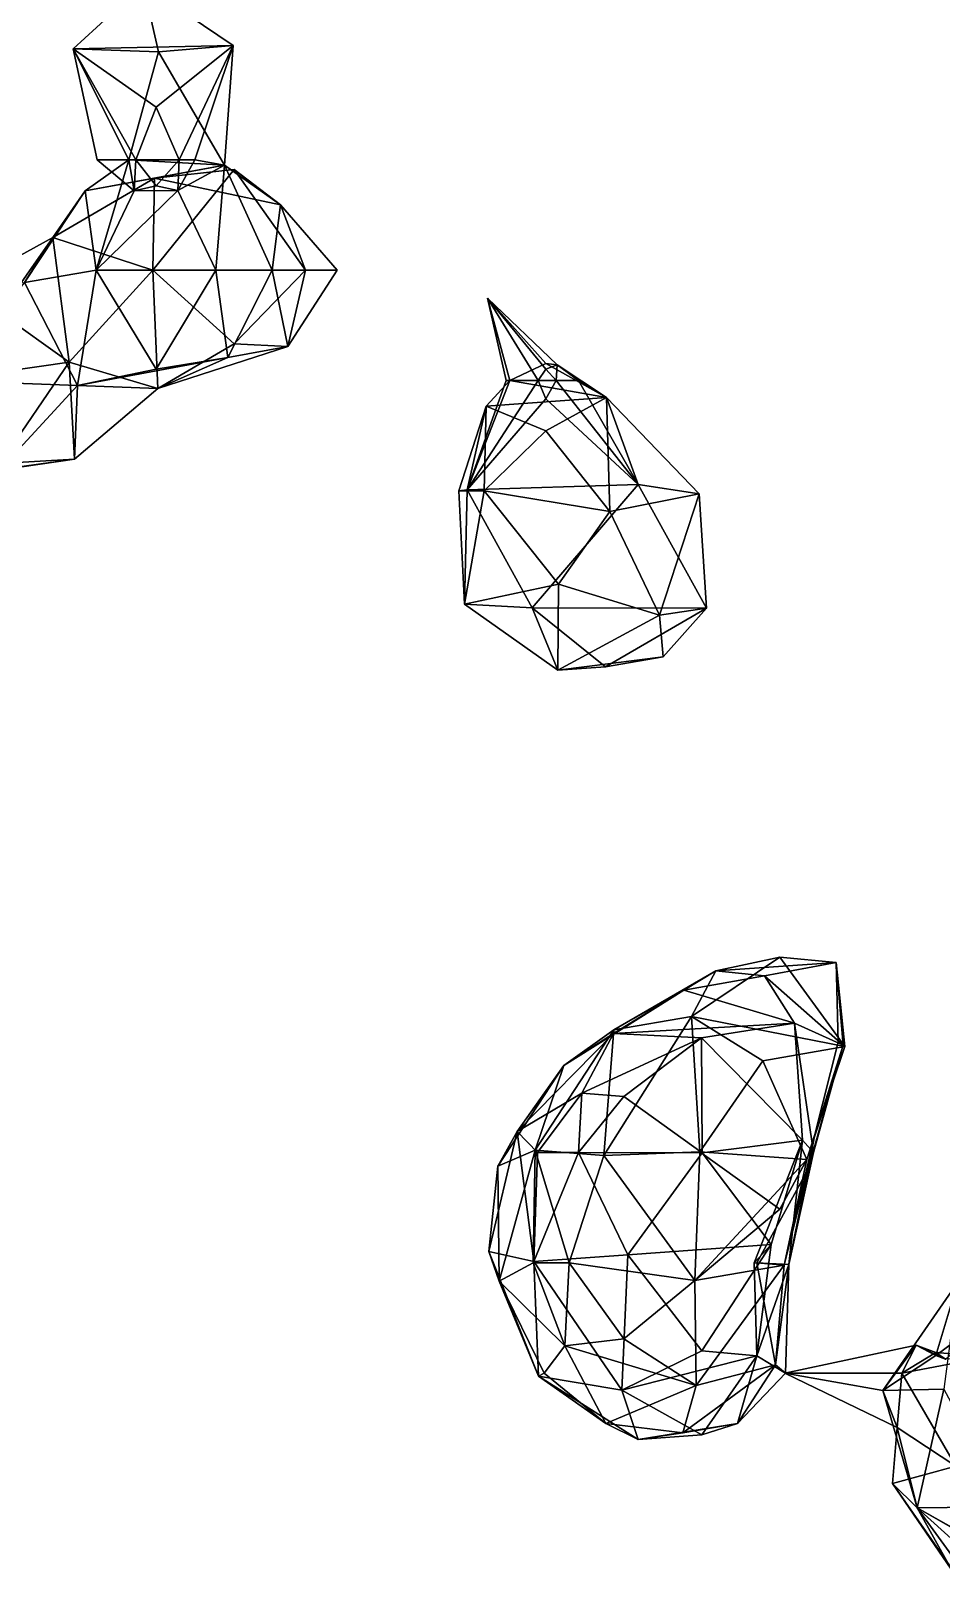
# Model space of a CAD drawing. Extents: x 290095 to 295679, y 4553756 to 4561441.
# Drawn here: x 293579.2 to 293726.3, y 4558625.6 to 4558874.3 of the extents above; entities that cross this region are included whole.
import ezdxf

# ---------------------------------------------------------------- set-up
doc = ezdxf.new("R2010")
doc.units = 0
doc.layers.add('Au_ppm_Pref_-_0_5', color=7, linetype='CONTINUOUS')

msp = doc.modelspace()

# ---------------------------------------------------------------- linework, layer by layer
at = {"layer": 'Au_ppm_Pref_-_0_5'}
for points in [[(293597.3, 4558881.81, 1902.02), (293599.8, 4558870.95, 1906.87), (293585.98, 4558871.42, 1900.47)], [(293585.98, 4558871.42, 1900.47), (293611.87, 4558871.95, 1900.63), (293597.3, 4558881.81, 1902.02)], [(293599.8, 4558870.95, 1906.87), (293597.3, 4558881.81, 1902.02), (293611.87, 4558871.95, 1900.63)], [(293599.4, 4558862.01, 1897.74), (293611.87, 4558871.95, 1900.63), (293585.98, 4558871.42, 1900.47)], [(293594.97, 4558853.47, 1902.67), (293585.98, 4558871.42, 1900.47), (293599.8, 4558870.95, 1906.87)], [(293594.97, 4558853.47, 1902.67), (293589.88, 4558853.47, 1900.58), (293585.98, 4558871.42, 1900.47)], [(293596.13, 4558853.47, 1899.04), (293599.4, 4558862.01, 1897.74), (293585.98, 4558871.42, 1900.47)], [(293589.88, 4558853.47, 1900.58), (293596.13, 4558853.47, 1899.04), (293585.98, 4558871.42, 1900.47)], [(293599.4, 4558862.01, 1897.74), (293603.14, 4558853.47, 1898.82), (293611.87, 4558871.95, 1900.63)], [(293610.48, 4558852.61, 1906.09), (293599.8, 4558870.95, 1906.87), (293611.87, 4558871.95, 1900.63)], [(293603.14, 4558853.47, 1898.82), (293605.68, 4558853.47, 1900.58), (293611.87, 4558871.95, 1900.63)], [(293605.68, 4558853.47, 1900.58), (293610.48, 4558852.61, 1906.09), (293611.87, 4558871.95, 1900.63)], [(293610.48, 4558852.61, 1906.09), (293594.97, 4558853.47, 1902.67), (293599.8, 4558870.95, 1906.87)], [(293599.4, 4558862.01, 1897.74), (293596.13, 4558853.47, 1899.04), (293603.14, 4558853.47, 1898.82)], [(293594.97, 4558853.47, 1902.67), (293587.92, 4558848.51, 1907.65), (293589.72, 4558835.65, 1901.96)], [(293587.92, 4558848.51, 1907.65), (293594.97, 4558853.47, 1902.67), (293610.48, 4558852.61, 1906.09)], [(293587.92, 4558848.51, 1907.65), (293610.48, 4558852.61, 1906.09), (293599.15, 4558850.52, 1912.27)], [(293594.97, 4558853.47, 1902.67), (293589.72, 4558835.65, 1901.96), (293595.87, 4558848.47, 1900.58)], [(293595.87, 4558848.47, 1900.58), (293589.88, 4558853.47, 1900.58), (293594.97, 4558853.47, 1902.67)], [(293589.88, 4558853.47, 1900.58), (293595.87, 4558848.47, 1900.58), (293596.13, 4558853.47, 1899.04)], [(293595.87, 4558848.47, 1900.58), (293599.4, 4558849.3, 1899.2), (293596.13, 4558853.47, 1899.04)], [(293603.14, 4558853.47, 1898.82), (293596.13, 4558853.47, 1899.04), (293599.4, 4558849.3, 1899.2)], [(293599.15, 4558850.52, 1912.27), (293612, 4558851.91, 1917.88), (293598.9, 4558835.65, 1916.54)], [(293623.55, 4558835.65, 1917.91), (293598.9, 4558835.65, 1916.54), (293612, 4558851.91, 1917.88)], [(293619.48, 4558846.22, 1912.46), (293599.15, 4558850.52, 1912.27), (293610.48, 4558852.61, 1906.09)], [(293599.15, 4558850.52, 1912.27), (293619.48, 4558846.22, 1912.46), (293612, 4558851.91, 1917.88)], [(293602.89, 4558848.53, 1900.58), (293603.14, 4558853.47, 1898.82), (293599.4, 4558849.3, 1899.2)], [(293605.68, 4558853.47, 1900.58), (293602.89, 4558848.53, 1900.58), (293610.48, 4558852.61, 1906.09)], [(293602.89, 4558848.53, 1900.58), (293605.68, 4558853.47, 1900.58), (293603.14, 4558853.47, 1898.82)], [(293610.48, 4558852.61, 1906.09), (293602.89, 4558848.53, 1900.58), (293609.04, 4558835.65, 1901.98)], [(293618.14, 4558835.65, 1907.84), (293610.48, 4558852.61, 1906.09), (293609.04, 4558835.65, 1901.98)], [(293618.14, 4558835.65, 1907.84), (293619.48, 4558846.22, 1912.46), (293610.48, 4558852.61, 1906.09)], [(293619.48, 4558846.22, 1912.46), (293623.55, 4558835.65, 1917.91), (293612, 4558851.91, 1917.88)], [(293587.92, 4558848.51, 1907.65), (293599.15, 4558850.52, 1912.27), (293582.72, 4558840.97, 1914.21)], [(293599.15, 4558850.52, 1912.27), (293598.9, 4558835.65, 1916.54), (293582.72, 4558840.97, 1914.21)], [(293595.87, 4558848.47, 1900.58), (293602.89, 4558848.53, 1900.58), (293599.4, 4558849.3, 1899.2)], [(293587.92, 4558848.51, 1907.65), (293578.13, 4558833.66, 1908.11), (293589.72, 4558835.65, 1901.96)], [(293587.92, 4558848.51, 1907.65), (293582.72, 4558840.97, 1914.21), (293578.13, 4558833.66, 1908.11)], [(293602.89, 4558848.53, 1900.58), (293595.87, 4558848.47, 1900.58), (293589.72, 4558835.65, 1901.96)], [(293602.89, 4558848.53, 1900.58), (293589.72, 4558835.65, 1901.96), (293609.04, 4558835.65, 1901.98)], [(293618.14, 4558835.65, 1907.84), (293628.65, 4558835.65, 1912.46), (293619.48, 4558846.22, 1912.46)], [(293619.48, 4558846.22, 1912.46), (293628.65, 4558835.65, 1912.46), (293623.55, 4558835.65, 1917.91)], [(293578.13, 4558833.66, 1908.11), (293582.72, 4558840.97, 1914.21), (293568.49, 4558833.12, 1912.46)], [(293568.49, 4558833.12, 1912.46), (293582.72, 4558840.97, 1914.21), (293574.2, 4558828.75, 1916.1)], [(293574.2, 4558828.75, 1916.1), (293582.72, 4558840.97, 1914.21), (293585.38, 4558820.8, 1916.74)], [(293585.38, 4558820.8, 1916.74), (293582.72, 4558840.97, 1914.21), (293598.9, 4558835.65, 1916.54)], [(293589.72, 4558835.65, 1901.96), (293578.13, 4558833.66, 1908.11), (293586.69, 4558817.06, 1905.84)], [(293598.9, 4558835.65, 1916.54), (293599.69, 4558816.56, 1912.67), (293585.38, 4558820.8, 1916.74)], [(293599.4, 4558819.67, 1901.2), (293589.72, 4558835.65, 1901.96), (293586.69, 4558817.06, 1905.84)], [(293609.04, 4558835.65, 1901.98), (293589.72, 4558835.65, 1901.96), (293599.4, 4558819.67, 1901.2)], [(293612, 4558823.76, 1916.43), (293599.69, 4558816.56, 1912.67), (293598.9, 4558835.65, 1916.54)], [(293612, 4558823.76, 1916.43), (293598.9, 4558835.65, 1916.54), (293623.55, 4558835.65, 1917.91)], [(293611.02, 4558821.56, 1907.31), (293609.04, 4558835.65, 1901.98), (293599.4, 4558819.67, 1901.2)], [(293618.14, 4558835.65, 1907.84), (293609.04, 4558835.65, 1901.98), (293611.02, 4558821.56, 1907.31)], [(293618.14, 4558835.65, 1907.84), (293611.02, 4558821.56, 1907.31), (293620.7, 4558823.35, 1912.46)], [(293620.7, 4558823.35, 1912.46), (293612, 4558823.76, 1916.43), (293623.55, 4558835.65, 1917.91)], [(293618.14, 4558835.65, 1907.84), (293620.7, 4558823.35, 1912.46), (293628.65, 4558835.65, 1912.46)], [(293628.65, 4558835.65, 1912.46), (293620.7, 4558823.35, 1912.46), (293623.55, 4558835.65, 1917.91)], [(293578.13, 4558833.66, 1908.11), (293564.89, 4558817.83, 1908.07), (293586.69, 4558817.06, 1905.84)], [(293661.16, 4558817.83, 1918.99), (293652.98, 4558831.16, 1918.4), (293662.4, 4558819.67, 1919.01)], [(293661.16, 4558817.83, 1918.99), (293655.96, 4558817.83, 1918.4), (293652.98, 4558831.16, 1918.4)], [(293652.98, 4558831.16, 1918.4), (293664.2, 4558820.38, 1918.4), (293662.4, 4558819.67, 1919.01)], [(293652.98, 4558831.16, 1918.4), (293656.55, 4558817.83, 1915.65), (293662.4, 4558820.57, 1917.49)], [(293652.98, 4558831.16, 1918.4), (293655.96, 4558817.83, 1918.4), (293656.55, 4558817.83, 1915.65)], [(293664.2, 4558820.38, 1918.4), (293652.98, 4558831.16, 1918.4), (293662.4, 4558820.57, 1917.49)], [(293585.38, 4558820.8, 1916.74), (293564.78, 4558817.83, 1916.91), (293574.2, 4558828.75, 1916.1)], [(293599.69, 4558816.56, 1912.67), (293611.02, 4558821.56, 1907.31), (293586.69, 4558817.06, 1905.84)], [(293611.02, 4558821.56, 1907.31), (293599.4, 4558819.67, 1901.2), (293586.69, 4558817.06, 1905.84)], [(293620.7, 4558823.35, 1912.46), (293599.69, 4558816.56, 1912.67), (293612, 4558823.76, 1916.43)], [(293611.02, 4558821.56, 1907.31), (293599.69, 4558816.56, 1912.67), (293620.7, 4558823.35, 1912.46)], [(293574.2, 4558804.45, 1916.92), (293564.78, 4558817.83, 1916.91), (293585.38, 4558820.8, 1916.74)], [(293586.19, 4558805.12, 1911.05), (293574.2, 4558804.45, 1916.92), (293585.38, 4558820.8, 1916.74)], [(293585.38, 4558820.8, 1916.74), (293599.69, 4558816.56, 1912.67), (293586.19, 4558805.12, 1911.05)], [(293672.21, 4558815.11, 1913.93), (293662.4, 4558820.57, 1917.49), (293656.55, 4558817.83, 1915.65)], [(293661.16, 4558817.83, 1918.99), (293662.4, 4558819.67, 1919.01), (293664.08, 4558817.83, 1919.19)], [(293672.21, 4558815.11, 1913.93), (293664.2, 4558820.38, 1918.4), (293662.4, 4558820.57, 1917.49)], [(293664.2, 4558820.38, 1918.4), (293664.08, 4558817.83, 1919.19), (293662.4, 4558819.67, 1919.01)], [(293667.65, 4558817.83, 1918.4), (293664.08, 4558817.83, 1919.19), (293664.2, 4558820.38, 1918.4)], [(293667.65, 4558817.83, 1918.4), (293664.2, 4558820.38, 1918.4), (293672.21, 4558815.11, 1913.93)], [(293574.2, 4558803.48, 1907.68), (293586.69, 4558817.06, 1905.84), (293564.89, 4558817.83, 1908.07)], [(293586.19, 4558805.12, 1911.05), (293586.69, 4558817.06, 1905.84), (293574.2, 4558803.48, 1907.68)], [(293586.19, 4558805.12, 1911.05), (293599.69, 4558816.56, 1912.67), (293586.69, 4558817.06, 1905.84)], [(293652.72, 4558813.7, 1912.46), (293656.55, 4558817.83, 1915.65), (293649.66, 4558800.17, 1918.37)], [(293662.4, 4558814.86, 1919.39), (293649.66, 4558800.17, 1918.37), (293661.16, 4558817.83, 1918.99)], [(293661.16, 4558817.83, 1918.99), (293649.66, 4558800.17, 1918.37), (293655.96, 4558817.83, 1918.4)], [(293655.96, 4558817.83, 1918.4), (293649.66, 4558800.17, 1918.37), (293656.55, 4558817.83, 1915.65)], [(293672.21, 4558815.11, 1913.93), (293656.55, 4558817.83, 1915.65), (293652.72, 4558813.7, 1912.46)], [(293662.4, 4558814.86, 1919.39), (293661.16, 4558817.83, 1918.99), (293664.08, 4558817.83, 1919.19)], [(293664.08, 4558817.83, 1919.19), (293677.32, 4558801.02, 1919.63), (293662.4, 4558814.86, 1919.39)], [(293667.65, 4558817.83, 1918.4), (293677.32, 4558801.02, 1919.63), (293664.08, 4558817.83, 1919.19)], [(293672.21, 4558815.11, 1913.93), (293677.32, 4558801.02, 1919.63), (293667.65, 4558817.83, 1918.4)], [(293677.32, 4558801.02, 1919.63), (293649.66, 4558800.17, 1918.37), (293662.4, 4558814.86, 1919.39)], [(293672.21, 4558815.11, 1913.93), (293652.72, 4558813.7, 1912.46), (293662.4, 4558809.72, 1909.23)], [(293672.71, 4558796.67, 1908.72), (293672.21, 4558815.11, 1913.93), (293662.4, 4558809.72, 1909.23)], [(293672.71, 4558796.67, 1908.72), (293687.14, 4558799.52, 1912.65), (293672.21, 4558815.11, 1913.93)], [(293687.14, 4558799.52, 1912.65), (293677.32, 4558801.02, 1919.63), (293672.21, 4558815.11, 1913.93)], [(293648.33, 4558800.01, 1912.46), (293652.72, 4558813.7, 1912.46), (293649.66, 4558800.17, 1918.37)], [(293652.72, 4558813.7, 1912.46), (293648.33, 4558800.01, 1912.46), (293652.44, 4558800.01, 1907.77)], [(293652.72, 4558813.7, 1912.46), (293652.44, 4558800.01, 1907.77), (293662.4, 4558809.72, 1909.23)], [(293672.71, 4558796.67, 1908.72), (293662.4, 4558809.72, 1909.23), (293652.44, 4558800.01, 1907.77)], [(293574.2, 4558803.48, 1907.68), (293562.83, 4558801.75, 1912.46), (293586.19, 4558805.12, 1911.05)], [(293586.19, 4558805.12, 1911.05), (293562.83, 4558801.75, 1912.46), (293574.2, 4558804.45, 1916.92)], [(293649.24, 4558781.7, 1911.97), (293648.33, 4558800.01, 1912.46), (293649.66, 4558800.17, 1918.37)], [(293648.33, 4558800.01, 1912.46), (293649.24, 4558781.7, 1911.97), (293652.44, 4558800.01, 1907.77)], [(293649.24, 4558781.7, 1911.97), (293649.66, 4558800.17, 1918.37), (293660.2, 4558781.11, 1919.49)], [(293652.44, 4558800.01, 1907.77), (293649.24, 4558781.7, 1911.97), (293664.41, 4558784.94, 1908.39)], [(293677.32, 4558801.02, 1919.63), (293660.2, 4558781.11, 1919.49), (293649.66, 4558800.17, 1918.37)], [(293672.71, 4558796.67, 1908.72), (293652.44, 4558800.01, 1907.77), (293664.41, 4558784.94, 1908.39)], [(293677.32, 4558801.02, 1919.63), (293688.34, 4558781.06, 1918.52), (293660.2, 4558781.11, 1919.49)], [(293687.14, 4558799.52, 1912.65), (293672.71, 4558796.67, 1908.72), (293680.78, 4558779.93, 1910.93)], [(293687.14, 4558799.52, 1912.65), (293688.34, 4558781.06, 1918.52), (293677.32, 4558801.02, 1919.63)], [(293680.78, 4558779.93, 1910.93), (293688.34, 4558781.06, 1918.52), (293687.14, 4558799.52, 1912.65)], [(293672.71, 4558796.67, 1908.72), (293664.41, 4558784.94, 1908.39), (293680.78, 4558779.93, 1910.93)], [(293664.35, 4558771.05, 1913.77), (293664.41, 4558784.94, 1908.39), (293649.24, 4558781.7, 1911.97)], [(293664.35, 4558771.05, 1913.77), (293680.78, 4558779.93, 1910.93), (293664.41, 4558784.94, 1908.39)], [(293664.35, 4558771.05, 1913.77), (293649.24, 4558781.7, 1911.97), (293660.2, 4558781.11, 1919.49)], [(293664.35, 4558771.05, 1913.77), (293660.2, 4558781.11, 1919.49), (293672.02, 4558771.6, 1917.4)], [(293660.2, 4558781.11, 1919.49), (293688.34, 4558781.06, 1918.52), (293672.02, 4558771.6, 1917.4)], [(293664.35, 4558771.05, 1913.77), (293681.35, 4558773.21, 1912.46), (293680.78, 4558779.93, 1910.93)], [(293681.35, 4558773.21, 1912.46), (293672.02, 4558771.6, 1917.4), (293688.34, 4558781.06, 1918.52)], [(293680.78, 4558779.93, 1910.93), (293681.35, 4558773.21, 1912.46), (293688.34, 4558781.06, 1918.52)], [(293664.35, 4558771.05, 1913.77), (293672.02, 4558771.6, 1917.4), (293681.35, 4558773.21, 1912.46)], [(293700.2, 4558724.69, 1860.36), (293689.86, 4558722.44, 1865.98), (293685.95, 4558715.08, 1858.69)], [(293710.71, 4558710.24, 1859.11), (293700.2, 4558724.69, 1860.36), (293685.95, 4558715.08, 1858.69)], [(293709.3, 4558723.79, 1864.95), (293689.86, 4558722.44, 1865.98), (293700.2, 4558724.69, 1860.36)], [(293709.3, 4558723.79, 1864.95), (293700.2, 4558724.69, 1860.36), (293710.71, 4558710.24, 1859.11)], [(293689.86, 4558722.44, 1865.98), (293673.36, 4558712.92, 1864.98), (293685.95, 4558715.08, 1858.69)], [(293689.86, 4558722.44, 1865.98), (293684.7, 4558719.35, 1872.33), (293673.36, 4558712.92, 1864.98)], [(293697.72, 4558721.63, 1869.69), (293684.7, 4558719.35, 1872.33), (293689.86, 4558722.44, 1865.98)], [(293689.86, 4558722.44, 1865.98), (293709.3, 4558723.79, 1864.95), (293697.72, 4558721.63, 1869.69)], [(293710.46, 4558710.44, 1870.97), (293697.72, 4558721.63, 1869.69), (293709.3, 4558723.79, 1864.95)], [(293710.46, 4558710.44, 1870.97), (293709.3, 4558723.79, 1864.95), (293709.64, 4558710.92, 1864.95)], [(293709.64, 4558710.92, 1864.95), (293709.3, 4558723.79, 1864.95), (293710.71, 4558710.24, 1859.11)], [(293665.3, 4558707.19, 1871.76), (293684.7, 4558719.35, 1872.33), (293673.3, 4558712.32, 1876.73)], [(293684.7, 4558719.35, 1872.33), (293665.3, 4558707.19, 1871.76), (293673.36, 4558712.92, 1864.98)], [(293702.55, 4558713.98, 1877.1), (293673.3, 4558712.32, 1876.73), (293684.7, 4558719.35, 1872.33)], [(293697.72, 4558721.63, 1869.69), (293702.55, 4558713.98, 1877.1), (293684.7, 4558719.35, 1872.33)], [(293710.46, 4558710.44, 1870.97), (293702.55, 4558713.98, 1877.1), (293697.72, 4558721.63, 1869.69)], [(293671.78, 4558692.63, 1858.02), (293685.95, 4558715.08, 1858.69), (293673.36, 4558712.92, 1864.98)], [(293685.95, 4558715.08, 1858.69), (293671.78, 4558692.63, 1858.02), (293687.25, 4558693.19, 1854.97)], [(293710.71, 4558710.24, 1859.11), (293685.95, 4558715.08, 1858.69), (293697.46, 4558707.94, 1855.35)], [(293697.46, 4558707.94, 1855.35), (293685.95, 4558715.08, 1858.69), (293687.25, 4558693.19, 1854.97)], [(293668.22, 4558702.69, 1882.77), (293657.77, 4558696.51, 1878.1), (293673.3, 4558712.32, 1876.73)], [(293657.77, 4558696.51, 1878.1), (293665.3, 4558707.19, 1871.76), (293673.3, 4558712.32, 1876.73)], [(293660.65, 4558693.46, 1864.9), (293673.36, 4558712.92, 1864.98), (293665.3, 4558707.19, 1871.76)], [(293660.65, 4558693.46, 1864.9), (293671.78, 4558692.63, 1858.02), (293673.36, 4558712.92, 1864.98)], [(293668.22, 4558702.69, 1882.77), (293673.3, 4558712.32, 1876.73), (293687.52, 4558711.61, 1882.94)], [(293702.55, 4558713.98, 1877.1), (293687.52, 4558711.61, 1882.94), (293673.3, 4558712.32, 1876.73)], [(293702.55, 4558713.98, 1877.1), (293703.87, 4558695.11, 1883.25), (293687.52, 4558711.61, 1882.94)], [(293705.62, 4558693.1, 1875.53), (293703.87, 4558695.11, 1883.25), (293702.55, 4558713.98, 1877.1)], [(293705.62, 4558693.1, 1875.53), (293702.55, 4558713.98, 1877.1), (293710.46, 4558710.44, 1870.97)], [(293675, 4558702.14, 1885.78), (293668.22, 4558702.69, 1882.77), (293687.52, 4558711.61, 1882.94)], [(293687.67, 4558693.04, 1888.86), (293675, 4558702.14, 1885.78), (293687.52, 4558711.61, 1882.94)], [(293703.87, 4558695.11, 1883.25), (293687.67, 4558693.04, 1888.86), (293687.52, 4558711.61, 1882.94)], [(293710.71, 4558710.24, 1859.11), (293697.46, 4558707.94, 1855.35), (293704.58, 4558691.96, 1858.76)], [(293704.58, 4558691.96, 1858.76), (293705.85, 4558696.02, 1865.75), (293710.71, 4558710.24, 1859.11)], [(293705.62, 4558693.1, 1875.53), (293710.46, 4558710.44, 1870.97), (293704.76, 4558690.39, 1870.89)], [(293710.46, 4558710.44, 1870.97), (293705.85, 4558696.02, 1865.75), (293704.76, 4558690.39, 1870.89)], [(293710.46, 4558710.44, 1870.97), (293709.64, 4558710.92, 1864.95), (293705.85, 4558696.02, 1865.75)], [(293705.85, 4558696.02, 1865.75), (293709.64, 4558710.92, 1864.95), (293710.71, 4558710.24, 1859.11)], [(293654.64, 4558690.92, 1871.72), (293665.3, 4558707.19, 1871.76), (293657.77, 4558696.51, 1878.1)], [(293654.64, 4558690.92, 1871.72), (293660.65, 4558693.46, 1864.9), (293665.3, 4558707.19, 1871.76)], [(293697.46, 4558707.94, 1855.35), (293687.25, 4558693.19, 1854.97), (293704.58, 4558691.96, 1858.76)], [(293668.22, 4558702.69, 1882.77), (293661.03, 4558693.1, 1882.77), (293657.77, 4558696.51, 1878.1)], [(293661.03, 4558693.1, 1882.77), (293668.22, 4558702.69, 1882.77), (293667.67, 4558693.1, 1886.22)], [(293668.22, 4558702.69, 1882.77), (293675, 4558702.14, 1885.78), (293667.67, 4558693.1, 1886.22)], [(293675, 4558702.14, 1885.78), (293687.67, 4558693.04, 1888.86), (293667.67, 4558693.1, 1886.22)], [(293653.18, 4558677.1, 1876.31), (293657.77, 4558696.51, 1878.1), (293660.42, 4558675.51, 1882.85)], [(293653.18, 4558677.1, 1876.31), (293654.64, 4558690.92, 1871.72), (293657.77, 4558696.51, 1878.1)], [(293660.42, 4558675.51, 1882.85), (293657.77, 4558696.51, 1878.1), (293661.03, 4558693.1, 1882.77)], [(293698.79, 4558678.22, 1887.06), (293687.67, 4558693.04, 1888.86), (293703.87, 4558695.11, 1883.25)], [(293701.64, 4558675.02, 1876.86), (293696.06, 4558675.29, 1882.77), (293703.87, 4558695.11, 1883.25)], [(293703.87, 4558695.11, 1883.25), (293696.06, 4558675.29, 1882.77), (293698.79, 4558678.22, 1887.06)], [(293704.76, 4558690.39, 1870.89), (293705.85, 4558696.02, 1865.75), (293700.88, 4558674.91, 1864.75)], [(293700.88, 4558674.91, 1864.75), (293705.85, 4558696.02, 1865.75), (293704.58, 4558691.96, 1858.76)], [(293701.64, 4558675.02, 1876.86), (293703.87, 4558695.11, 1883.25), (293705.62, 4558693.1, 1875.53)], [(293654.64, 4558690.92, 1871.72), (293654.87, 4558672.32, 1869.93), (293660.65, 4558693.46, 1864.9)], [(293660.32, 4558675.29, 1864.95), (293660.65, 4558693.46, 1864.9), (293654.87, 4558672.32, 1869.93)], [(293660.32, 4558675.29, 1864.95), (293666.13, 4558675.29, 1860.77), (293660.65, 4558693.46, 1864.9)], [(293675.64, 4558676.58, 1888.09), (293660.42, 4558675.51, 1882.85), (293667.67, 4558693.1, 1886.22)], [(293667.67, 4558693.1, 1886.22), (293660.42, 4558675.51, 1882.85), (293661.03, 4558693.1, 1882.77)], [(293666.13, 4558675.29, 1860.77), (293671.78, 4558692.63, 1858.02), (293660.65, 4558693.46, 1864.9)], [(293686.48, 4558672.4, 1858), (293671.78, 4558692.63, 1858.02), (293666.13, 4558675.29, 1860.77)], [(293667.67, 4558693.1, 1886.22), (293687.67, 4558693.04, 1888.86), (293675.64, 4558676.58, 1888.09)], [(293671.78, 4558692.63, 1858.02), (293686.48, 4558672.4, 1858), (293687.25, 4558693.19, 1854.97)], [(293687.67, 4558693.04, 1888.86), (293698.79, 4558678.22, 1887.06), (293675.64, 4558676.58, 1888.09)], [(293686.48, 4558672.4, 1858), (293700.2, 4558683.94, 1855.95), (293687.25, 4558693.19, 1854.97)], [(293704.58, 4558691.96, 1858.76), (293687.25, 4558693.19, 1854.97), (293700.2, 4558683.94, 1855.95)], [(293704.76, 4558690.39, 1870.89), (293701.64, 4558675.02, 1876.86), (293705.62, 4558693.1, 1875.53)], [(293654.87, 4558672.32, 1869.93), (293654.64, 4558690.92, 1871.72), (293653.18, 4558677.1, 1876.31)], [(293700.88, 4558674.91, 1864.75), (293704.58, 4558691.96, 1858.76), (293686.48, 4558672.4, 1858)], [(293704.58, 4558691.96, 1858.76), (293700.2, 4558683.94, 1855.95), (293686.48, 4558672.4, 1858)], [(293696.46, 4558675.29, 1870.89), (293701.64, 4558675.02, 1876.86), (293704.76, 4558690.39, 1870.89)], [(293704.76, 4558690.39, 1870.89), (293700.88, 4558674.91, 1864.75), (293696.46, 4558675.29, 1870.89)], [(293661.18, 4558656.99, 1876.78), (293653.18, 4558677.1, 1876.31), (293660.42, 4558675.51, 1882.85)], [(293653.18, 4558677.1, 1876.31), (293661.18, 4558656.99, 1876.78), (293654.87, 4558672.32, 1869.93)], [(293687.6, 4558661.04, 1887.52), (293675.64, 4558676.58, 1888.09), (293698.79, 4558678.22, 1887.06)], [(293696.47, 4558660.24, 1881.77), (293687.6, 4558661.04, 1887.52), (293698.79, 4558678.22, 1887.06)], [(293696.47, 4558660.24, 1881.77), (293698.79, 4558678.22, 1887.06), (293696.06, 4558675.29, 1882.77)], [(293665.46, 4558661.86, 1866.57), (293660.32, 4558675.29, 1864.95), (293654.87, 4558672.32, 1869.93)], [(293665.46, 4558661.86, 1866.57), (293666.13, 4558675.29, 1860.77), (293660.32, 4558675.29, 1864.95)], [(293675.64, 4558676.58, 1888.09), (293674.67, 4558654.72, 1883.27), (293660.42, 4558675.51, 1882.85)], [(293661.18, 4558656.99, 1876.78), (293660.42, 4558675.51, 1882.85), (293674.67, 4558654.72, 1883.27)], [(293665.46, 4558661.86, 1866.57), (293675, 4558662.98, 1860.84), (293666.13, 4558675.29, 1860.77)], [(293675, 4558662.98, 1860.84), (293686.48, 4558672.4, 1858), (293666.13, 4558675.29, 1860.77)], [(293675.64, 4558676.58, 1888.09), (293687.6, 4558661.04, 1887.52), (293674.67, 4558654.72, 1883.27)], [(293700.88, 4558674.91, 1864.75), (293686.48, 4558672.4, 1858), (293686.68, 4558655.46, 1864.52)], [(293700.88, 4558674.91, 1864.75), (293686.68, 4558655.46, 1864.52), (293699.51, 4558658.78, 1870.7)], [(293696.47, 4558660.24, 1881.77), (293696.06, 4558675.29, 1882.77), (293701.64, 4558675.02, 1876.86)], [(293701.64, 4558675.02, 1876.86), (293696.46, 4558675.29, 1870.89), (293699.51, 4558658.78, 1870.7)], [(293696.46, 4558675.29, 1870.89), (293700.88, 4558674.91, 1864.75), (293699.51, 4558658.78, 1870.7)], [(293701.64, 4558675.02, 1876.86), (293701.11, 4558657.47, 1876.83), (293696.47, 4558660.24, 1881.77)], [(293699.51, 4558658.78, 1870.7), (293701.11, 4558657.47, 1876.83), (293701.64, 4558675.02, 1876.86)], [(293661.18, 4558656.99, 1876.78), (293662.12, 4558657.47, 1870.89), (293654.87, 4558672.32, 1869.93)], [(293654.87, 4558672.32, 1869.93), (293662.12, 4558657.47, 1870.89), (293665.46, 4558661.86, 1866.57)], [(293686.68, 4558655.46, 1864.52), (293686.48, 4558672.4, 1858), (293675, 4558662.98, 1860.84)], [(293726.68, 4558654.85, 1882.26), (293716.87, 4558654.67, 1876.08), (293728.96, 4558672.14, 1876.83)], [(293725.39, 4558660.31, 1871.84), (293728.96, 4558672.14, 1876.83), (293716.87, 4558654.67, 1876.08)], [(293725.39, 4558660.31, 1871.84), (293739.83, 4558671.01, 1871.98), (293728.96, 4558672.14, 1876.83)], [(293725.39, 4558660.31, 1871.84), (293726.99, 4558659.73, 1870.89), (293739.83, 4558671.01, 1871.98)], [(293665.46, 4558661.86, 1866.57), (293686.68, 4558655.46, 1864.52), (293675, 4558662.98, 1860.84)], [(293662.12, 4558657.47, 1870.89), (293672.07, 4558649.3, 1869.54), (293665.46, 4558661.86, 1866.57)], [(293665.46, 4558661.86, 1866.57), (293672.07, 4558649.3, 1869.54), (293686.68, 4558655.46, 1864.52)], [(293696.47, 4558660.24, 1881.77), (293674.67, 4558654.72, 1883.27), (293687.6, 4558661.04, 1887.52)], [(293696.47, 4558660.24, 1881.77), (293687.6, 4558647.49, 1880.15), (293674.67, 4558654.72, 1883.27)], [(293693.37, 4558649.3, 1876.83), (293687.6, 4558647.49, 1880.15), (293696.47, 4558660.24, 1881.77)], [(293693.37, 4558649.3, 1876.83), (293696.47, 4558660.24, 1881.77), (293701.11, 4558657.47, 1876.83)], [(293719.92, 4558657.47, 1868.31), (293722.22, 4558661.96, 1870.89), (293701.03, 4558657.47, 1870.89)], [(293701.03, 4558657.47, 1870.89), (293722.22, 4558661.96, 1870.89), (293716.87, 4558654.67, 1876.08)], [(293725.39, 4558660.31, 1871.84), (293716.87, 4558654.67, 1876.08), (293722.22, 4558661.96, 1870.89)], [(293725.39, 4558660.8, 1869.78), (293722.22, 4558661.96, 1870.89), (293719.92, 4558657.47, 1868.31)], [(293719.92, 4558657.47, 1868.31), (293733.79, 4558660.09, 1864.12), (293725.39, 4558660.8, 1869.78)], [(293728.63, 4558642.42, 1865.62), (293733.79, 4558660.09, 1864.12), (293719.92, 4558657.47, 1868.31)], [(293725.39, 4558660.31, 1871.84), (293722.22, 4558661.96, 1870.89), (293726.99, 4558659.73, 1870.89)], [(293726.99, 4558659.73, 1870.89), (293722.22, 4558661.96, 1870.89), (293725.39, 4558660.8, 1869.78)], [(293726.99, 4558659.73, 1870.89), (293725.39, 4558660.8, 1869.78), (293733.79, 4558660.09, 1864.12)], [(293662.12, 4558657.47, 1870.89), (293661.18, 4558656.99, 1876.78), (293672.07, 4558649.3, 1869.54)], [(293693.37, 4558649.3, 1876.83), (293699.51, 4558658.78, 1870.7), (293684.52, 4558647.8, 1872.15)], [(293699.51, 4558658.78, 1870.7), (293686.68, 4558655.46, 1864.52), (293684.52, 4558647.8, 1872.15)], [(293693.37, 4558649.3, 1876.83), (293701.11, 4558657.47, 1876.83), (293699.51, 4558658.78, 1870.7)], [(293719.92, 4558657.47, 1868.31), (293701.03, 4558657.47, 1870.89), (293719.16, 4558648.65, 1870.89)], [(293719.16, 4558648.65, 1870.89), (293701.03, 4558657.47, 1870.89), (293716.87, 4558654.67, 1876.08)], [(293728.63, 4558642.42, 1865.62), (293719.92, 4558657.47, 1868.31), (293719.16, 4558648.65, 1870.89)], [(293677.31, 4558646.72, 1875.56), (293661.18, 4558656.99, 1876.78), (293674.67, 4558654.72, 1883.27)], [(293677.31, 4558646.72, 1875.56), (293672.07, 4558649.3, 1869.54), (293661.18, 4558656.99, 1876.78)], [(293684.52, 4558647.8, 1872.15), (293686.68, 4558655.46, 1864.52), (293672.07, 4558649.3, 1869.54)], [(293687.6, 4558647.49, 1880.15), (293677.31, 4558646.72, 1875.56), (293674.67, 4558654.72, 1883.27)], [(293726.68, 4558654.85, 1882.26), (293722.4, 4558635.69, 1876.81), (293716.87, 4558654.67, 1876.08)], [(293726.68, 4558654.85, 1882.26), (293736.96, 4558635.87, 1883.13), (293722.4, 4558635.69, 1876.81)], [(293722.4, 4558635.69, 1876.81), (293719.16, 4558648.65, 1870.89), (293716.87, 4558654.67, 1876.08)], [(293677.31, 4558646.72, 1875.56), (293684.52, 4558647.8, 1872.15), (293672.07, 4558649.3, 1869.54)], [(293693.37, 4558649.3, 1876.83), (293677.31, 4558646.72, 1875.56), (293687.6, 4558647.49, 1880.15)], [(293693.37, 4558649.3, 1876.83), (293684.52, 4558647.8, 1872.15), (293677.31, 4558646.72, 1875.56)], [(293728.63, 4558642.42, 1865.62), (293719.16, 4558648.65, 1870.89), (293718.41, 4558639.65, 1870.89)], [(293718.41, 4558639.65, 1870.89), (293719.16, 4558648.65, 1870.89), (293722.4, 4558635.69, 1876.81)], [(293728.04, 4558625.81, 1870.81), (293728.63, 4558642.42, 1865.62), (293718.41, 4558639.65, 1870.89)], [(293727.89, 4558625.76, 1870.89), (293728.04, 4558625.81, 1870.81), (293718.41, 4558639.65, 1870.89)], [(293727.93, 4558625.73, 1870.99), (293727.89, 4558625.76, 1870.89), (293718.41, 4558639.65, 1870.89)], [(293718.41, 4558639.65, 1870.89), (293722.4, 4558635.69, 1876.81), (293727.93, 4558625.73, 1870.99)], [(293722.4, 4558635.69, 1876.81), (293736.96, 4558635.87, 1883.13), (293739.42, 4558626.1, 1876.25)], [(293722.4, 4558635.69, 1876.81), (293739.29, 4558626.05, 1876.15), (293733.46, 4558625.75, 1873.38)], [(293722.4, 4558635.69, 1876.81), (293733.46, 4558625.75, 1873.38), (293729.71, 4558625.62, 1871.66)], [(293739.42, 4558626.1, 1876.25), (293739.29, 4558626.05, 1876.15), (293722.4, 4558635.69, 1876.81)], [(293722.4, 4558635.69, 1876.81), (293729.71, 4558625.62, 1871.66), (293727.93, 4558625.73, 1870.99)]]:
    msp.add_3dface(points, dxfattribs=at)

doc.saveas('drawing.dxf')
